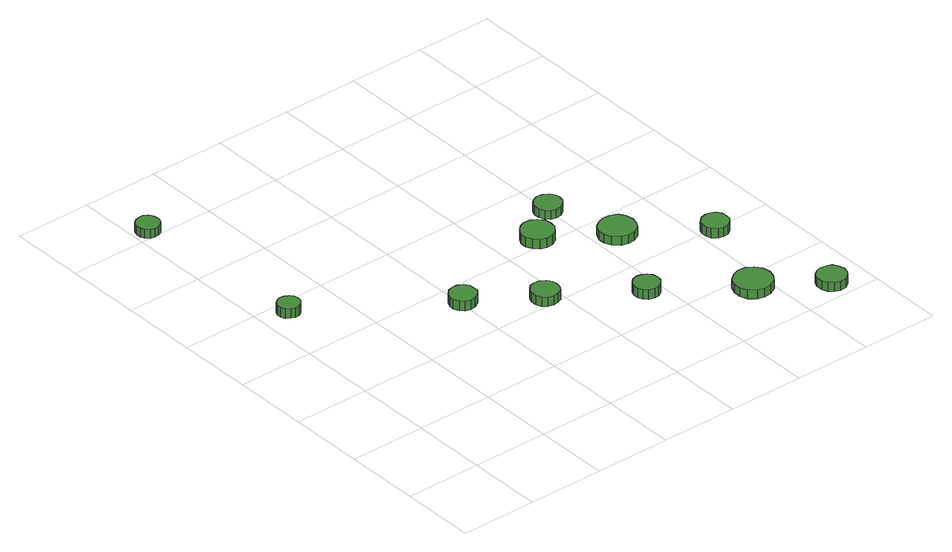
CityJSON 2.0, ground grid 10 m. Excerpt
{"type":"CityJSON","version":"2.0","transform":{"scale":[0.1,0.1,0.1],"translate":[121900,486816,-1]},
"CityObjects":{
"tree1":{"type":"SolitaryVegetationObject","attributes":{"function":"something"},"geometry":[{"type":"MultiSurface","lod":"1","boundaries":[[[0,1,2,3,4,5,6,7,8,9,10,11,12,13,14]],[[15,16,17,18,19,20,21,22,23,24,25,26,27,28,29]],[[0,29,28,1]],[[1,28,27,2]],[[2,27,26,3]],[[3,26,25,4]],[[4,25,24,5]],[[5,24,23,6]],[[6,23,22,7]],[[7,22,21,8]],[[8,21,20,9]],[[9,20,19,10]],[[10,19,18,11]],[[11,18,17,12]],[[12,17,16,13]],[[13,16,15,14]],[[14,15,29,0]]]}]},
"tree2":{"type":"SolitaryVegetationObject","attributes":{"function":"something"},"geometry":[{"type":"MultiSurface","lod":"1","boundaries":[[[30,31,32,33,34,35,36,37,38,39,40,41,42,43,44]],[[45,46,47,48,49,50,51,52,53,54,55,56,57,58,59]],[[30,59,58,31]],[[31,58,57,32]],[[32,57,56,33]],[[33,56,55,34]],[[34,55,54,35]],[[35,54,53,36]],[[36,53,52,37]],[[37,52,51,38]],[[38,51,50,39]],[[39,50,49,40]],[[40,49,48,41]],[[41,48,47,42]],[[42,47,46,43]],[[43,46,45,44]],[[44,45,59,30]]]}]},
"tree3":{"type":"SolitaryVegetationObject","attributes":{"function":"something"},"geometry":[{"type":"MultiSurface","lod":"1","boundaries":[[[60,61,62,63,64,65,66,67,68,69,70,71,72,73,74]],[[75,76,77,78,79,80,81,82,83,84,85,86,87,88,89]],[[60,89,88,61]],[[61,88,87,62]],[[62,87,86,63]],[[63,86,85,64]],[[64,85,84,65]],[[65,84,83,66]],[[66,83,82,67]],[[67,82,81,68]],[[68,81,80,69]],[[69,80,79,70]],[[70,79,78,71]],[[71,78,77,72]],[[72,77,76,73]],[[73,76,75,74]],[[74,75,89,60]]]}]},
"tree4":{"type":"SolitaryVegetationObject","attributes":{"function":"something"},"geometry":[{"type":"MultiSurface","lod":"1","boundaries":[[[90,91,92,93,94,95,96,97,98,99,100,101,102,103,104]],[[105,106,107,108,109,110,111,112,113,114,115,116,117,118,119]],[[90,119,118,91]],[[91,118,117,92]],[[92,117,116,93]],[[93,116,115,94]],[[94,115,114,95]],[[95,114,113,96]],[[96,113,112,97]],[[97,112,111,98]],[[98,111,110,99]],[[99,110,109,100]],[[100,109,108,101]],[[101,108,107,102]],[[102,107,106,103]],[[103,106,105,104]],[[104,105,119,90]]]}]},
"tree5":{"type":"SolitaryVegetationObject","attributes":{"function":"something"},"geometry":[{"type":"MultiSurface","lod":"1","boundaries":[[[120,121,122,123,124,125,126,127,128,129,130,131,132,133,134]],[[135,136,137,138,139,140,141,142,143,144,145,146,147,148,149]],[[120,149,148,121]],[[121,148,147,122]],[[122,147,146,123]],[[123,146,145,124]],[[124,145,144,125]],[[125,144,143,126]],[[126,143,142,127]],[[127,142,141,128]],[[128,141,140,129]],[[129,140,139,130]],[[130,139,138,131]],[[131,138,137,132]],[[132,137,136,133]],[[133,136,135,134]],[[134,135,149,120]]]}]},
"tree6":{"type":"SolitaryVegetationObject","attributes":{"function":"something"},"geometry":[{"type":"MultiSurface","lod":"1","boundaries":[[[150,151,152,153,154,155,156,157,158,159,160,161,162,163,164]],[[165,166,167,168,169,170,171,172,173,174,175,176,177,178,179]],[[150,179,178,151]],[[151,178,177,152]],[[152,177,176,153]],[[153,176,175,154]],[[154,175,174,155]],[[155,174,173,156]],[[156,173,172,157]],[[157,172,171,158]],[[158,171,170,159]],[[159,170,169,160]],[[160,169,168,161]],[[161,168,167,162]],[[162,167,166,163]],[[163,166,165,164]],[[164,165,179,150]]]}]},
"tree7":{"type":"SolitaryVegetationObject","attributes":{"function":"something"},"geometry":[{"type":"MultiSurface","lod":"1","boundaries":[[[180,181,182,183,184,185,186,187,188,189,190,191,192,193,194]],[[195,196,197,198,199,200,201,202,203,204,205,206,207,208,209]],[[180,209,208,181]],[[181,208,207,182]],[[182,207,206,183]],[[183,206,205,184]],[[184,205,204,185]],[[185,204,203,186]],[[186,203,202,187]],[[187,202,201,188]],[[188,201,200,189]],[[189,200,199,190]],[[190,199,198,191]],[[191,198,197,192]],[[192,197,196,193]],[[193,196,195,194]],[[194,195,209,180]]]}]},
"tree8":{"type":"SolitaryVegetationObject","attributes":{"function":"something"},"geometry":[{"type":"MultiSurface","lod":"1","boundaries":[[[210,211,212,213,214,215,216,217,218,219,220,221,222,223,224]],[[225,226,227,228,229,230,231,232,233,234,235,236,237,238,239]],[[210,239,238,211]],[[211,238,237,212]],[[212,237,236,213]],[[213,236,235,214]],[[214,235,234,215]],[[215,234,233,216]],[[216,233,232,217]],[[217,232,231,218]],[[218,231,230,219]],[[219,230,229,220]],[[220,229,228,221]],[[221,228,227,222]],[[222,227,226,223]],[[223,226,225,224]],[[224,225,239,210]]]}]},
"tree9":{"type":"SolitaryVegetationObject","attributes":{"function":"something"},"geometry":[{"type":"MultiSurface","lod":"1","boundaries":[[[240,241,242,243,244,245,246,247,248,249,250,251,252,253,254]],[[255,256,257,258,259,260,261,262,263,264,265,266,267,268,269]],[[240,269,268,241]],[[241,268,267,242]],[[242,267,266,243]],[[243,266,265,244]],[[244,265,264,245]],[[245,264,263,246]],[[246,263,262,247]],[[247,262,261,248]],[[248,261,260,249]],[[249,260,259,250]],[[250,259,258,251]],[[251,258,257,252]],[[252,257,256,253]],[[253,256,255,254]],[[254,255,269,240]]]}]},
"tree10":{"type":"SolitaryVegetationObject","attributes":{"function":"something"},"geometry":[{"type":"MultiSurface","lod":"1","boundaries":[[[270,271,272,273,274,275,276,277,278,279,280,281,282,283,284]],[[285,286,287,288,289,290,291,292,293,294,295,296,297,298,299]],[[270,299,298,271]],[[271,298,297,272]],[[272,297,296,273]],[[273,296,295,274]],[[274,295,294,275]],[[275,294,293,276]],[[276,293,292,277]],[[277,292,291,278]],[[278,291,290,279]],[[279,290,289,280]],[[280,289,288,281]],[[281,288,287,282]],[[282,287,286,283]],[[283,286,285,284]],[[284,285,299,270]]]}]},
"tree11":{"type":"SolitaryVegetationObject","attributes":{"function":"something"},"geometry":[{"type":"MultiSurface","lod":"1","boundaries":[[[300,301,302,303,304,305,306,307,308,309,310,311,312,313,314]],[[315,316,317,318,319,320,321,322,323,324,325,326,327,328,329]],[[300,329,328,301]],[[301,328,327,302]],[[302,327,326,303]],[[303,326,325,304]],[[304,325,324,305]],[[305,324,323,306]],[[306,323,322,307]],[[307,322,321,308]],[[308,321,320,309]],[[309,320,319,310]],[[310,319,318,311]],[[311,318,317,312]],[[312,317,316,313]],[[313,316,315,314]],[[314,315,329,300]]]}]}
},
"vertices":[
[52,382,20],[51,388,20],[47,392,20],[42,395,20],[36,396,20],[31,394,20],[26,390,20],[24,385,20],[24,379,20],[26,374,20],[31,370,20],[36,368,20],[42,368,20],[47,371,20],[51,376,20],[51,376,7],[47,371,7],[42,368,7],[36,368,7],[31,370,7],[26,374,7],[24,379,7],[24,385,7],[26,390,7],[31,394,7],[36,396,7],[42,395,7],[47,392,7],[51,388,7],[52,382,7],
[35,613,19],[34,619,19],[30,625,19],[25,628,19],[19,628,19],[13,626,19],[8,622,19],[6,616,19],[6,610,19],[8,605,19],[13,600,19],[19,598,19],[25,599,19],[30,602,19],[34,607,19],[34,607,7],[30,602,7],[25,599,7],[19,598,7],[13,600,7],[8,605,7],[6,610,7],[6,616,7],[8,622,7],[13,626,7],[19,628,7],[25,628,7],[30,625,7],[34,619,7],[35,613,7],
[221,268,20],[220,275,20],[216,281,20],[209,285,20],[202,285,20],[195,283,20],[190,278,20],[187,272,20],[187,265,20],[190,258,20],[195,253,20],[202,251,20],[209,252,20],[216,256,20],[220,261,20],[220,261,7],[216,256,7],[209,252,7],[202,251,7],[195,253,7],[190,258,7],[187,265,7],[187,272,7],[190,278,7],[195,283,7],[202,285,7],[209,285,7],[216,281,7],[220,275,7],[221,268,7],
[299,214,20],[298,221,20],[294,227,20],[287,231,20],[280,232,20],[273,230,20],[268,225,20],[265,218,20],[265,211,20],[268,204,20],[273,199,20],[280,197,20],[287,198,20],[294,201,20],[298,207,20],[298,207,7],[294,201,7],[287,198,7],[280,197,7],[273,199,7],[268,204,7],[265,211,7],[265,218,7],[268,225,7],[273,230,7],[280,232,7],[287,231,7],[294,227,7],[298,221,7],[299,214,7],
[397,150,20],[396,157,20],[391,163,20],[385,166,20],[379,167,20],[372,165,20],[367,160,20],[364,154,20],[364,147,20],[367,141,20],[372,136,20],[379,134,20],[385,134,20],[391,138,20],[396,144,20],[396,144,7],[391,138,7],[385,134,7],[379,134,7],[372,136,7],[367,141,7],[364,147,7],[364,154,7],[367,160,7],[372,165,7],[379,167,7],[385,166,7],[391,163,7],[396,157,7],[397,150,7],
[374,314,20],[373,323,20],[367,330,20],[360,334,20],[351,335,20],[343,332,20],[337,326,20],[333,318,20],[333,310,20],[337,302,20],[343,296,20],[351,293,20],[360,294,20],[367,298,20],[373,306,20],[373,306,7],[367,298,7],[360,294,7],[351,293,7],[343,296,7],[337,302,7],[333,310,7],[333,318,7],[337,326,7],[343,332,7],[351,335,7],[360,334,7],[367,330,7],[373,323,7],[374,314,7],
[504,78,19],[502,88,19],[496,96,19],[487,102,19],[477,103,19],[468,99,19],[460,93,19],[456,83,19],[456,73,19],[460,64,19],[468,57,19],[477,54,19],[487,55,19],[496,60,19],[502,69,19],[502,69,7],[496,60,7],[487,55,7],[477,54,7],[468,57,7],[460,64,7],[456,73,7],[456,83,7],[460,93,7],[468,99,7],[477,103,7],[487,102,7],[496,96,7],[502,88,7],[504,78,7],
[417,350,19],[416,357,19],[412,363,19],[405,367,19],[398,368,19],[391,365,19],[386,361,19],[383,354,19],[383,347,19],[386,340,19],[391,335,19],[398,333,19],[405,334,19],[412,338,19],[416,343,19],[416,343,7],[412,338,7],[405,334,7],[398,333,7],[391,335,7],[386,340,7],[383,347,7],[383,354,7],[386,361,7],[391,365,7],[398,368,7],[405,367,7],[412,363,7],[416,357,7],[417,350,7],
[453,262,19],[451,272,19],[446,280,19],[437,284,19],[428,285,19],[419,282,19],[411,276,19],[407,267,19],[407,258,19],[411,249,19],[419,242,19],[428,239,19],[437,240,19],[446,245,19],[451,253,19],[451,253,7],[446,245,7],[437,240,7],[428,239,7],[419,242,7],[411,249,7],[407,258,7],[407,267,7],[411,276,7],[419,282,7],[428,285,7],[437,284,7],[446,280,7],[451,272,7],[453,262,7],
[574,28,19],[572,35,19],[568,42,19],[561,45,19],[553,46,19],[546,44,19],[540,39,19],[537,32,19],[537,24,19],[540,17,19],[546,12,19],[553,9,19],[561,10,19],[568,14,19],[572,20,19],[572,20,7],[568,14,7],[561,10,7],[553,9,7],[546,12,7],[540,17,7],[537,24,7],[537,32,7],[540,39,7],[546,44,7],[553,46,7],[561,45,7],[568,42,7],[572,35,7],[574,28,7],
[539,197,20],[538,204,20],[534,210,20],[528,213,20],[521,214,20],[514,212,20],[508,207,20],[506,201,20],[506,194,20],[508,187,20],[514,182,20],[521,180,20],[528,181,20],[534,185,20],[538,190,20],[538,190,7],[534,185,7],[528,181,7],[521,180,7],[514,182,7],[508,187,7],[506,194,7],[506,201,7],[508,207,7],[514,212,7],[521,214,7],[528,213,7],[534,210,7],[538,204,7],[539,197,7]
]}
